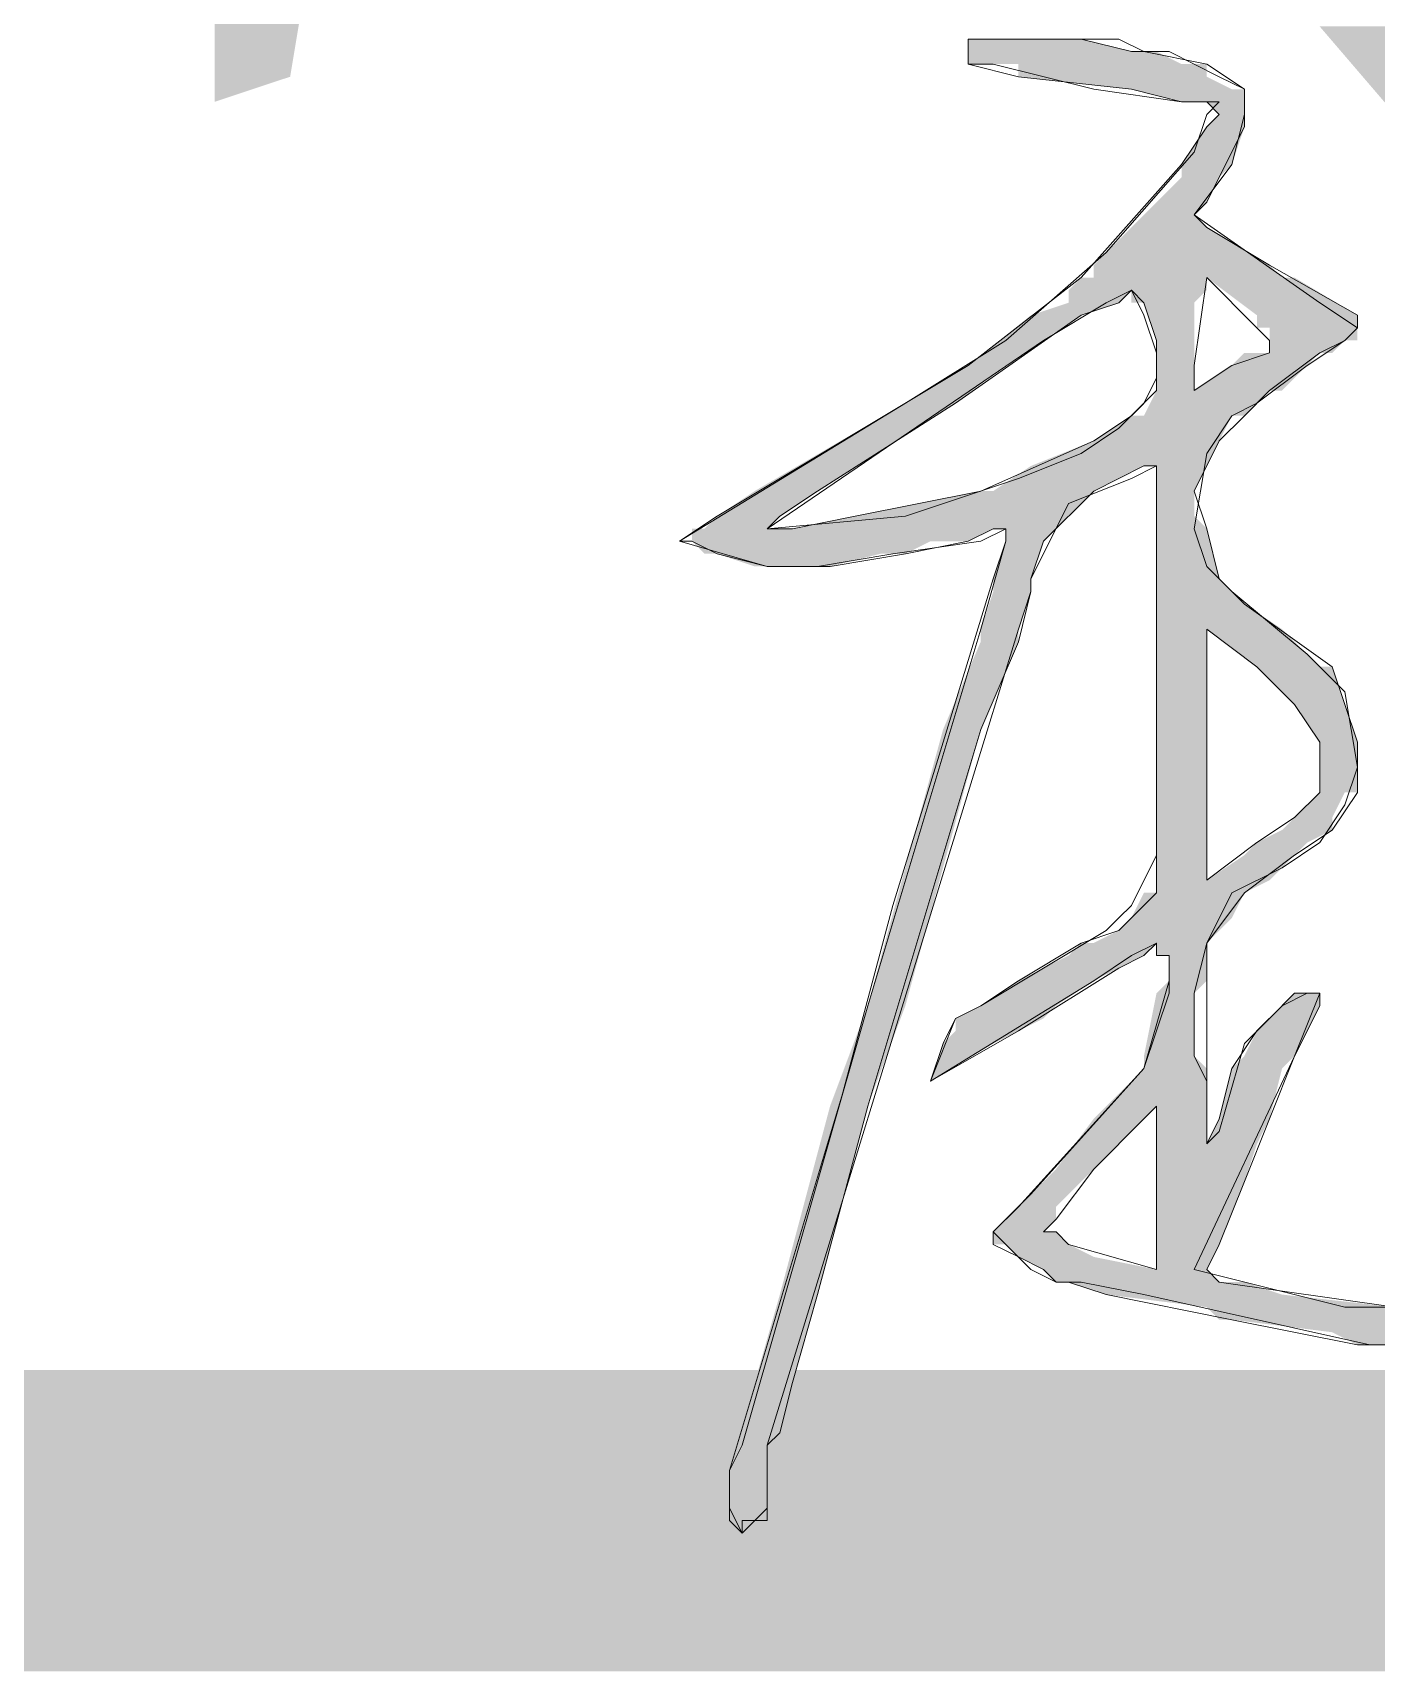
# Model space of a CAD drawing. Header units: inches. Extents: x 20 to 409, y 5 to 283.
# Drawn here: x 273.72 to 278.24, y 5.1 to 10.62 of the extents above; entities that cross this region are included whole.
import ezdxf

# ---------------------------------------------------------------- set-up
doc = ezdxf.new("R2010")
doc.units = ezdxf.units.IN
doc.header["$MEASUREMENT"] = 0
doc.layers.add('C00-00-00', color=7, linetype='Continuous')

msp = doc.modelspace()

# ---------------------------------------------------------------- hatches: boundary and pattern name
at = {"layer": 'C00-00-00'}
h = msp.add_hatch(color=0, dxfattribs=at)
h.dxf.hatch_style = 2
h.paths.add_polyline_path([(274.3291, 10.7279), (274.3291, 10.4739), (274.5831, 10.4739)])
h = msp.add_hatch(color=0, dxfattribs=at)
h.dxf.hatch_style = 2
h.paths.add_polyline_path([(274.3291, 10.7279), (274.6254, 10.7279), (274.5831, 10.4739)])
h = msp.add_hatch(color=0, dxfattribs=at)
h.dxf.hatch_style = 2
h.paths.add_polyline_path([(278.0544, 10.6433), (278.3084, 10.3469), (278.6471, 10.3469)])
h = msp.add_hatch(color=0, dxfattribs=at)
h.dxf.hatch_style = 2
h.paths.add_polyline_path([(278.0544, 10.6433), (278.6471, 10.6433), (278.6471, 10.3469)])
h = msp.add_hatch(color=0, dxfattribs=at)
h.dxf.hatch_style = 2
h.paths.add_polyline_path([(276.8691, 10.6009), (276.8691, 10.5586), (277.4194, 10.5586)])
h = msp.add_hatch(color=0, dxfattribs=at)
h.dxf.hatch_style = 2
h.paths.add_polyline_path([(276.8691, 10.6009), (277.2501, 10.6009), (277.4194, 10.5586)])
h = msp.add_hatch(color=0, dxfattribs=at)
h.dxf.hatch_style = 2
h.paths.add_polyline_path([(276.8691, 10.5586), (276.8691, 10.5163), (277.5888, 10.5163)])
h = msp.add_hatch(color=0, dxfattribs=at)
h.dxf.hatch_style = 2
h.paths.add_polyline_path([(276.8691, 10.5586), (277.5041, 10.5586), (277.5888, 10.5163)])
h = msp.add_hatch(color=0, dxfattribs=at)
h.dxf.hatch_style = 2
h.paths.add_polyline_path([(277.0384, 10.5163), (277.0384, 10.4739), (277.6734, 10.4739)])
h = msp.add_hatch(color=0, dxfattribs=at)
h.dxf.hatch_style = 2
h.paths.add_polyline_path([(277.0384, 10.5163), (277.6734, 10.5163), (277.6734, 10.4739)])
h = msp.add_hatch(color=0, dxfattribs=at)
h.dxf.hatch_style = 2
h.paths.add_polyline_path([(274.3291, 10.4739), (274.5831, 10.4739), (274.3291, 10.3893)])
h = msp.add_hatch(color=0, dxfattribs=at)
h.dxf.hatch_style = 2
h.paths.add_polyline_path([(277.0384, 10.4739), (277.4194, 10.4316), (277.7581, 10.4316)])
h = msp.add_hatch(color=0, dxfattribs=at)
h.dxf.hatch_style = 2
h.paths.add_polyline_path([(277.0384, 10.4739), (277.6734, 10.4739), (277.7581, 10.4316)])
h = msp.add_hatch(color=0, dxfattribs=at)
h.dxf.hatch_style = 2
h.paths.add_polyline_path([(277.4194, 10.4316), (277.5888, 10.3893), (277.8004, 10.3893)])
h = msp.add_hatch(color=0, dxfattribs=at)
h.dxf.hatch_style = 2
h.paths.add_polyline_path([(277.4194, 10.4316), (277.8004, 10.4316), (277.8004, 10.3893)])
h = msp.add_hatch(color=0, dxfattribs=at)
h.dxf.hatch_style = 2
h.paths.add_polyline_path([(277.6734, 10.3893), (277.7158, 10.3469), (277.8004, 10.3469)])
h = msp.add_hatch(color=0, dxfattribs=at)
h.dxf.hatch_style = 2
h.paths.add_polyline_path([(277.6734, 10.3893), (277.8004, 10.3893), (277.8004, 10.3469)])
h = msp.add_hatch(color=0, dxfattribs=at)
h.dxf.hatch_style = 2
h.paths.add_polyline_path([(277.7158, 10.3469), (277.6734, 10.3046), (277.8004, 10.3046)])
h = msp.add_hatch(color=0, dxfattribs=at)
h.dxf.hatch_style = 2
h.paths.add_polyline_path([(277.7158, 10.3469), (277.8004, 10.3469), (277.8004, 10.3046)])
h = msp.add_hatch(color=0, dxfattribs=at)
h.dxf.hatch_style = 2
h.paths.add_polyline_path([(277.6734, 10.3046), (277.5888, 10.1776), (277.7581, 10.1776)])
h = msp.add_hatch(color=0, dxfattribs=at)
h.dxf.hatch_style = 2
h.paths.add_polyline_path([(277.6734, 10.3046), (277.8004, 10.3046), (277.7581, 10.1776)])
h = msp.add_hatch(color=0, dxfattribs=at)
h.dxf.hatch_style = 2
h.paths.add_polyline_path([(277.5888, 10.1776), (277.5888, 10.1353), (277.7158, 10.1353)])
h = msp.add_hatch(color=0, dxfattribs=at)
h.dxf.hatch_style = 2
h.paths.add_polyline_path([(277.5888, 10.1776), (277.7581, 10.1776), (277.7158, 10.1353)])
h = msp.add_hatch(color=0, dxfattribs=at)
h.dxf.hatch_style = 2
h.paths.add_polyline_path([(277.5888, 10.1353), (277.5041, 10.0506), (277.6734, 10.0506)])
h = msp.add_hatch(color=0, dxfattribs=at)
h.dxf.hatch_style = 2
h.paths.add_polyline_path([(277.5888, 10.1353), (277.7158, 10.1353), (277.6734, 10.0506)])
h = msp.add_hatch(color=0, dxfattribs=at)
h.dxf.hatch_style = 2
h.paths.add_polyline_path([(277.4618, 10.0083), (277.4194, 9.9659), (277.6734, 9.9659)])
h = msp.add_hatch(color=0, dxfattribs=at)
h.dxf.hatch_style = 2
h.paths.add_polyline_path([(277.5041, 10.0506), (277.4618, 10.0083), (277.6311, 10.0083)])
h = msp.add_hatch(color=0, dxfattribs=at)
h.dxf.hatch_style = 2
h.paths.add_polyline_path([(277.4618, 10.0083), (277.6311, 10.0083), (277.6734, 9.9659)])
h = msp.add_hatch(color=0, dxfattribs=at)
h.dxf.hatch_style = 2
h.paths.add_polyline_path([(277.5041, 10.0506), (277.6734, 10.0506), (277.6311, 10.0083)])
h = msp.add_hatch(color=0, dxfattribs=at)
h.dxf.hatch_style = 2
h.paths.add_polyline_path([(277.4194, 9.9659), (277.2924, 9.8389), (277.8851, 9.8389)])
h = msp.add_hatch(color=0, dxfattribs=at)
h.dxf.hatch_style = 2
h.paths.add_polyline_path([(277.4194, 9.9659), (277.6734, 9.9659), (277.8851, 9.8389)])
h = msp.add_hatch(color=0, dxfattribs=at)
h.dxf.hatch_style = 2
h.paths.add_polyline_path([(277.2924, 9.8389), (277.2924, 9.7966), (277.9274, 9.7966)])
h = msp.add_hatch(color=0, dxfattribs=at)
h.dxf.hatch_style = 2
h.paths.add_polyline_path([(277.2924, 9.8389), (277.8851, 9.8389), (277.9274, 9.7966)])
h = msp.add_hatch(color=0, dxfattribs=at)
h.dxf.hatch_style = 2
h.paths.add_polyline_path([(277.2501, 9.7966), (277.2078, 9.7543), (277.6734, 9.7543)])
h = msp.add_hatch(color=0, dxfattribs=at)
h.dxf.hatch_style = 2
h.paths.add_polyline_path([(277.2501, 9.7966), (277.6734, 9.7966), (277.6734, 9.7543)])
h = msp.add_hatch(color=0, dxfattribs=at)
h.dxf.hatch_style = 2
h.paths.add_polyline_path([(277.6734, 9.7966), (277.8428, 9.6696), (278.1814, 9.6696)])
h = msp.add_hatch(color=0, dxfattribs=at)
h.dxf.hatch_style = 2
h.paths.add_polyline_path([(277.6734, 9.7966), (277.9698, 9.7966), (278.1814, 9.6696)])
h = msp.add_hatch(color=0, dxfattribs=at)
h.dxf.hatch_style = 2
h.paths.add_polyline_path([(277.2078, 9.7543), (277.2078, 9.7119), (277.3771, 9.7119)])
h = msp.add_hatch(color=0, dxfattribs=at)
h.dxf.hatch_style = 2
h.paths.add_polyline_path([(277.2078, 9.7543), (277.4194, 9.7543), (277.3771, 9.7119)])
h = msp.add_hatch(color=0, dxfattribs=at)
h.dxf.hatch_style = 2
h.paths.add_polyline_path([(277.4194, 9.7543), (277.4194, 9.7119), (277.6311, 9.7119)])
h = msp.add_hatch(color=0, dxfattribs=at)
h.dxf.hatch_style = 2
h.paths.add_polyline_path([(277.4194, 9.7543), (277.6734, 9.7543), (277.6311, 9.7119)])
h = msp.add_hatch(color=0, dxfattribs=at)
h.dxf.hatch_style = 2
h.paths.add_polyline_path([(277.0808, 9.6696), (276.8691, 9.5003), (276.9961, 9.5003)])
h = msp.add_hatch(color=0, dxfattribs=at)
h.dxf.hatch_style = 2
h.paths.add_polyline_path([(277.0808, 9.6696), (277.2501, 9.6696), (276.9961, 9.5003)])
h = msp.add_hatch(color=0, dxfattribs=at)
h.dxf.hatch_style = 2
h.paths.add_polyline_path([(277.2078, 9.7119), (277.0808, 9.6696), (277.2501, 9.6696)])
h = msp.add_hatch(color=0, dxfattribs=at)
h.dxf.hatch_style = 2
h.paths.add_polyline_path([(277.2078, 9.7119), (277.3771, 9.7119), (277.2501, 9.6696)])
h = msp.add_hatch(color=0, dxfattribs=at)
h.dxf.hatch_style = 2
h.paths.add_polyline_path([(277.4618, 9.7119), (277.5041, 9.5849), (277.6311, 9.5849)])
h = msp.add_hatch(color=0, dxfattribs=at)
h.dxf.hatch_style = 2
h.paths.add_polyline_path([(277.4618, 9.7119), (277.6311, 9.7119), (277.6311, 9.5849)])
h = msp.add_hatch(color=0, dxfattribs=at)
h.dxf.hatch_style = 2
h.paths.add_polyline_path([(277.8428, 9.6696), (277.8428, 9.6273), (278.1814, 9.6273)])
h = msp.add_hatch(color=0, dxfattribs=at)
h.dxf.hatch_style = 2
h.paths.add_polyline_path([(277.8428, 9.6696), (278.1814, 9.6696), (278.1814, 9.6273)])
h = msp.add_hatch(color=0, dxfattribs=at)
h.dxf.hatch_style = 2
h.paths.add_polyline_path([(277.8851, 9.6273), (277.8851, 9.5849), (278.1814, 9.5849)])
h = msp.add_hatch(color=0, dxfattribs=at)
h.dxf.hatch_style = 2
h.paths.add_polyline_path([(277.8851, 9.6273), (278.1814, 9.6273), (278.1814, 9.5849)])
h = msp.add_hatch(color=0, dxfattribs=at)
h.dxf.hatch_style = 2
h.paths.add_polyline_path([(277.5041, 9.5849), (277.5041, 9.5003), (277.6311, 9.5003)])
h = msp.add_hatch(color=0, dxfattribs=at)
h.dxf.hatch_style = 2
h.paths.add_polyline_path([(277.5041, 9.5849), (277.6311, 9.5849), (277.6311, 9.5003)])
h = msp.add_hatch(color=0, dxfattribs=at)
h.dxf.hatch_style = 2
h.paths.add_polyline_path([(277.8851, 9.5849), (277.8851, 9.5426), (278.0968, 9.5426)])
h = msp.add_hatch(color=0, dxfattribs=at)
h.dxf.hatch_style = 2
h.paths.add_polyline_path([(277.8851, 9.5849), (278.1391, 9.5849), (278.0968, 9.5426)])
h = msp.add_hatch(color=0, dxfattribs=at)
h.dxf.hatch_style = 2
h.paths.add_polyline_path([(277.8004, 9.5426), (277.7581, 9.5003), (278.0121, 9.5003)])
h = msp.add_hatch(color=0, dxfattribs=at)
h.dxf.hatch_style = 2
h.paths.add_polyline_path([(277.8004, 9.5426), (278.0544, 9.5426), (278.0121, 9.5003)])
h = msp.add_hatch(color=0, dxfattribs=at)
h.dxf.hatch_style = 2
h.paths.add_polyline_path([(276.8691, 9.5003), (276.6574, 9.3733), (276.8268, 9.3733)])
h = msp.add_hatch(color=0, dxfattribs=at)
h.dxf.hatch_style = 2
h.paths.add_polyline_path([(276.8691, 9.5003), (276.9961, 9.5003), (276.8268, 9.3733)])
h = msp.add_hatch(color=0, dxfattribs=at)
h.dxf.hatch_style = 2
h.paths.add_polyline_path([(277.5041, 9.5003), (277.5041, 9.4156), (277.6311, 9.4156)])
h = msp.add_hatch(color=0, dxfattribs=at)
h.dxf.hatch_style = 2
h.paths.add_polyline_path([(277.5041, 9.5003), (277.6311, 9.5003), (277.6311, 9.4156)])
h = msp.add_hatch(color=0, dxfattribs=at)
h.dxf.hatch_style = 2
h.paths.add_polyline_path([(277.7581, 9.5003), (277.6311, 9.4156), (277.9274, 9.4156)])
h = msp.add_hatch(color=0, dxfattribs=at)
h.dxf.hatch_style = 2
h.paths.add_polyline_path([(277.7581, 9.5003), (278.0121, 9.5003), (277.9274, 9.4156)])
h = msp.add_hatch(color=0, dxfattribs=at)
h.dxf.hatch_style = 2
h.paths.add_polyline_path([(277.5041, 9.4156), (277.4618, 9.3309), (277.8004, 9.3309)])
h = msp.add_hatch(color=0, dxfattribs=at)
h.dxf.hatch_style = 2
h.paths.add_polyline_path([(277.5041, 9.4156), (277.8851, 9.4156), (277.8004, 9.3309)])
h = msp.add_hatch(color=0, dxfattribs=at)
h.dxf.hatch_style = 2
h.paths.add_polyline_path([(276.6574, 9.3733), (276.1494, 9.0769), (276.3611, 9.0769)])
h = msp.add_hatch(color=0, dxfattribs=at)
h.dxf.hatch_style = 2
h.paths.add_polyline_path([(276.6574, 9.3733), (276.8268, 9.3733), (276.3611, 9.0769)])
h = msp.add_hatch(color=0, dxfattribs=at)
h.dxf.hatch_style = 2
h.paths.add_polyline_path([(277.4194, 9.3309), (277.2924, 9.2463), (277.7158, 9.2463)])
h = msp.add_hatch(color=0, dxfattribs=at)
h.dxf.hatch_style = 2
h.paths.add_polyline_path([(277.4194, 9.3309), (277.7581, 9.3309), (277.7158, 9.2463)])
h = msp.add_hatch(color=0, dxfattribs=at)
h.dxf.hatch_style = 2
h.paths.add_polyline_path([(277.2924, 9.2463), (277.0808, 9.1616), (277.6734, 9.1616)])
h = msp.add_hatch(color=0, dxfattribs=at)
h.dxf.hatch_style = 2
h.paths.add_polyline_path([(277.2924, 9.2463), (277.7158, 9.2463), (277.6734, 9.1616)])
h = msp.add_hatch(color=0, dxfattribs=at)
h.dxf.hatch_style = 2
h.paths.add_polyline_path([(277.0808, 9.1616), (276.9538, 9.0769), (277.2924, 9.0769)])
h = msp.add_hatch(color=0, dxfattribs=at)
h.dxf.hatch_style = 2
h.paths.add_polyline_path([(277.0808, 9.1616), (277.4618, 9.1616), (277.2924, 9.0769)])
h = msp.add_hatch(color=0, dxfattribs=at)
h.dxf.hatch_style = 2
h.paths.add_polyline_path([(277.5041, 9.1616), (277.5041, 9.0769), (277.6311, 9.0769)])
h = msp.add_hatch(color=0, dxfattribs=at)
h.dxf.hatch_style = 2
h.paths.add_polyline_path([(277.5041, 9.1616), (277.6734, 9.1616), (277.6311, 9.0769)])
h = msp.add_hatch(color=0, dxfattribs=at)
h.dxf.hatch_style = 2
h.paths.add_polyline_path([(276.1494, 9.0769), (276.0224, 8.9923), (276.2341, 8.9923)])
h = msp.add_hatch(color=0, dxfattribs=at)
h.dxf.hatch_style = 2
h.paths.add_polyline_path([(276.1494, 9.0769), (276.3611, 9.0769), (276.2341, 8.9923)])
h = msp.add_hatch(color=0, dxfattribs=at)
h.dxf.hatch_style = 2
h.paths.add_polyline_path([(276.9114, 9.0769), (276.4881, 8.9923), (277.2078, 8.9923)])
h = msp.add_hatch(color=0, dxfattribs=at)
h.dxf.hatch_style = 2
h.paths.add_polyline_path([(276.9114, 9.0769), (277.2924, 9.0769), (277.2078, 8.9923)])
h = msp.add_hatch(color=0, dxfattribs=at)
h.dxf.hatch_style = 2
h.paths.add_polyline_path([(277.5041, 9.0769), (277.5041, 8.9923), (277.6311, 8.9923)])
h = msp.add_hatch(color=0, dxfattribs=at)
h.dxf.hatch_style = 2
h.paths.add_polyline_path([(277.5041, 9.0769), (277.6311, 9.0769), (277.6311, 8.9923)])
h = msp.add_hatch(color=0, dxfattribs=at)
h.dxf.hatch_style = 2
h.paths.add_polyline_path([(275.9378, 8.9499), (275.9378, 8.9076), (276.8691, 8.9076)])
h = msp.add_hatch(color=0, dxfattribs=at)
h.dxf.hatch_style = 2
h.paths.add_polyline_path([(275.9378, 8.9499), (276.9538, 8.9499), (276.8691, 8.9076)])
h = msp.add_hatch(color=0, dxfattribs=at)
h.dxf.hatch_style = 2
h.paths.add_polyline_path([(276.0224, 8.9923), (275.9801, 8.9499), (276.1918, 8.9499)])
h = msp.add_hatch(color=0, dxfattribs=at)
h.dxf.hatch_style = 2
h.paths.add_polyline_path([(276.0224, 8.9923), (276.2341, 8.9923), (276.1918, 8.9499)])
h = msp.add_hatch(color=0, dxfattribs=at)
h.dxf.hatch_style = 2
h.paths.add_polyline_path([(276.4881, 8.9923), (276.2764, 8.9499), (277.1654, 8.9499)])
h = msp.add_hatch(color=0, dxfattribs=at)
h.dxf.hatch_style = 2
h.paths.add_polyline_path([(276.4881, 8.9923), (277.2078, 8.9923), (277.1654, 8.9499)])
h = msp.add_hatch(color=0, dxfattribs=at)
h.dxf.hatch_style = 2
h.paths.add_polyline_path([(276.9961, 8.9499), (276.9961, 8.9076), (277.1231, 8.9076)])
h = msp.add_hatch(color=0, dxfattribs=at)
h.dxf.hatch_style = 2
h.paths.add_polyline_path([(276.9961, 8.9499), (277.1654, 8.9499), (277.1231, 8.9076)])
h = msp.add_hatch(color=0, dxfattribs=at)
h.dxf.hatch_style = 2
h.paths.add_polyline_path([(277.5041, 8.9923), (277.5041, 8.9499), (277.6734, 8.9499)])
h = msp.add_hatch(color=0, dxfattribs=at)
h.dxf.hatch_style = 2
h.paths.add_polyline_path([(277.5041, 8.9923), (277.6311, 8.9923), (277.6734, 8.9499)])
h = msp.add_hatch(color=0, dxfattribs=at)
h.dxf.hatch_style = 2
h.paths.add_polyline_path([(277.5041, 8.9499), (277.5041, 8.7806), (277.7158, 8.7806)])
h = msp.add_hatch(color=0, dxfattribs=at)
h.dxf.hatch_style = 2
h.paths.add_polyline_path([(277.5041, 8.9499), (277.6734, 8.9499), (277.7158, 8.7806)])
h = msp.add_hatch(color=0, dxfattribs=at)
h.dxf.hatch_style = 2
h.paths.add_polyline_path([(275.9378, 8.9076), (275.9801, 8.8653), (276.6574, 8.8653)])
h = msp.add_hatch(color=0, dxfattribs=at)
h.dxf.hatch_style = 2
h.paths.add_polyline_path([(275.9378, 8.9076), (276.7421, 8.9076), (276.6574, 8.8653)])
h = msp.add_hatch(color=0, dxfattribs=at)
h.dxf.hatch_style = 2
h.paths.add_polyline_path([(276.9961, 8.9076), (276.9538, 8.7806), (277.0808, 8.7806)])
h = msp.add_hatch(color=0, dxfattribs=at)
h.dxf.hatch_style = 2
h.paths.add_polyline_path([(276.9961, 8.9076), (277.1231, 8.9076), (277.0808, 8.7806)])
h = msp.add_hatch(color=0, dxfattribs=at)
h.dxf.hatch_style = 2
h.paths.add_polyline_path([(276.0224, 8.8653), (276.1494, 8.8229), (276.4034, 8.8229)])
h = msp.add_hatch(color=0, dxfattribs=at)
h.dxf.hatch_style = 2
h.paths.add_polyline_path([(276.0224, 8.8653), (276.5728, 8.8653), (276.4034, 8.8229)])
h = msp.add_hatch(color=0, dxfattribs=at)
h.dxf.hatch_style = 2
h.paths.add_polyline_path([(276.9538, 8.7383), (276.9114, 8.6113), (277.0384, 8.6113)])
h = msp.add_hatch(color=0, dxfattribs=at)
h.dxf.hatch_style = 2
h.paths.add_polyline_path([(276.9538, 8.7806), (276.9538, 8.7383), (277.0808, 8.7383)])
h = msp.add_hatch(color=0, dxfattribs=at)
h.dxf.hatch_style = 2
h.paths.add_polyline_path([(276.9538, 8.7806), (277.0808, 8.7806), (277.0808, 8.7383)])
h = msp.add_hatch(color=0, dxfattribs=at)
h.dxf.hatch_style = 2
h.paths.add_polyline_path([(276.9538, 8.7383), (277.0808, 8.7383), (277.0384, 8.6113)])
h = msp.add_hatch(color=0, dxfattribs=at)
h.dxf.hatch_style = 2
h.paths.add_polyline_path([(277.5041, 8.7806), (277.5041, 8.6959), (277.8004, 8.6959)])
h = msp.add_hatch(color=0, dxfattribs=at)
h.dxf.hatch_style = 2
h.paths.add_polyline_path([(277.5041, 8.7806), (277.7158, 8.7806), (277.8004, 8.6959)])
h = msp.add_hatch(color=0, dxfattribs=at)
h.dxf.hatch_style = 2
h.paths.add_polyline_path([(277.5041, 8.6959), (277.5041, 8.6113), (277.9274, 8.6113)])
h = msp.add_hatch(color=0, dxfattribs=at)
h.dxf.hatch_style = 2
h.paths.add_polyline_path([(277.5041, 8.6959), (277.8004, 8.6959), (277.9274, 8.6113)])
h = msp.add_hatch(color=0, dxfattribs=at)
h.dxf.hatch_style = 2
h.paths.add_polyline_path([(276.9114, 8.5689), (276.7844, 8.2726), (276.9114, 8.2726)])
h = msp.add_hatch(color=0, dxfattribs=at)
h.dxf.hatch_style = 2
h.paths.add_polyline_path([(276.9114, 8.6113), (276.9114, 8.5689), (277.0384, 8.5689)])
h = msp.add_hatch(color=0, dxfattribs=at)
h.dxf.hatch_style = 2
h.paths.add_polyline_path([(276.9114, 8.6113), (277.0384, 8.6113), (277.0384, 8.5689)])
h = msp.add_hatch(color=0, dxfattribs=at)
h.dxf.hatch_style = 2
h.paths.add_polyline_path([(276.9114, 8.5689), (277.0384, 8.5689), (276.9114, 8.2726)])
h = msp.add_hatch(color=0, dxfattribs=at)
h.dxf.hatch_style = 2
h.paths.add_polyline_path([(277.5041, 8.6113), (277.5041, 7.8916), (277.6734, 7.8916)])
h = msp.add_hatch(color=0, dxfattribs=at)
h.dxf.hatch_style = 2
h.paths.add_polyline_path([(277.5041, 8.6113), (277.6734, 8.6113), (277.6734, 7.8916)])
h = msp.add_hatch(color=0, dxfattribs=at)
h.dxf.hatch_style = 2
h.paths.add_polyline_path([(277.6734, 8.6113), (277.8428, 8.4843), (278.0544, 8.4843)])
h = msp.add_hatch(color=0, dxfattribs=at)
h.dxf.hatch_style = 2
h.paths.add_polyline_path([(277.6734, 8.6113), (277.9274, 8.6113), (278.0544, 8.4843)])
h = msp.add_hatch(color=0, dxfattribs=at)
h.dxf.hatch_style = 2
h.paths.add_polyline_path([(277.8428, 8.4843), (277.9698, 8.3573), (278.1391, 8.3573)])
h = msp.add_hatch(color=0, dxfattribs=at)
h.dxf.hatch_style = 2
h.paths.add_polyline_path([(277.8428, 8.4843), (278.0968, 8.4843), (278.1391, 8.3573)])
h = msp.add_hatch(color=0, dxfattribs=at)
h.dxf.hatch_style = 2
h.paths.add_polyline_path([(277.9698, 8.3573), (278.0544, 8.2303), (278.1814, 8.2303)])
h = msp.add_hatch(color=0, dxfattribs=at)
h.dxf.hatch_style = 2
h.paths.add_polyline_path([(277.9698, 8.3573), (278.1391, 8.3573), (278.1814, 8.2303)])
h = msp.add_hatch(color=0, dxfattribs=at)
h.dxf.hatch_style = 2
h.paths.add_polyline_path([(276.7844, 8.2726), (276.5304, 7.3413), (276.6574, 7.3413)])
h = msp.add_hatch(color=0, dxfattribs=at)
h.dxf.hatch_style = 2
h.paths.add_polyline_path([(276.7844, 8.2726), (276.9114, 8.2726), (276.6574, 7.3413)])
h = msp.add_hatch(color=0, dxfattribs=at)
h.dxf.hatch_style = 2
h.paths.add_polyline_path([(278.0544, 8.2303), (278.0544, 8.1456), (278.1814, 8.1456)])
h = msp.add_hatch(color=0, dxfattribs=at)
h.dxf.hatch_style = 2
h.paths.add_polyline_path([(278.0544, 8.2303), (278.1814, 8.2303), (278.1814, 8.1456)])
h = msp.add_hatch(color=0, dxfattribs=at)
h.dxf.hatch_style = 2
h.paths.add_polyline_path([(278.0544, 8.1456), (278.0544, 8.0609), (278.1814, 8.0609)])
h = msp.add_hatch(color=0, dxfattribs=at)
h.dxf.hatch_style = 2
h.paths.add_polyline_path([(278.0544, 8.1456), (278.1814, 8.1456), (278.1814, 8.0609)])
h = msp.add_hatch(color=0, dxfattribs=at)
h.dxf.hatch_style = 2
h.paths.add_polyline_path([(278.0544, 8.0609), (277.9698, 7.9763), (278.0968, 7.9763)])
h = msp.add_hatch(color=0, dxfattribs=at)
h.dxf.hatch_style = 2
h.paths.add_polyline_path([(278.0544, 8.0609), (278.1391, 8.0609), (278.0968, 7.9763)])
h = msp.add_hatch(color=0, dxfattribs=at)
h.dxf.hatch_style = 2
h.paths.add_polyline_path([(277.9698, 7.9763), (277.9274, 7.9339), (278.0968, 7.9339)])
h = msp.add_hatch(color=0, dxfattribs=at)
h.dxf.hatch_style = 2
h.paths.add_polyline_path([(277.9698, 7.9763), (278.0968, 7.9763), (278.0968, 7.9339)])
h = msp.add_hatch(color=0, dxfattribs=at)
h.dxf.hatch_style = 2
h.paths.add_polyline_path([(277.9274, 7.9339), (277.8428, 7.8916), (278.0121, 7.8916)])
h = msp.add_hatch(color=0, dxfattribs=at)
h.dxf.hatch_style = 2
h.paths.add_polyline_path([(277.9274, 7.9339), (278.0968, 7.9339), (278.0121, 7.8916)])
h = msp.add_hatch(color=0, dxfattribs=at)
h.dxf.hatch_style = 2
h.paths.add_polyline_path([(277.5041, 7.8916), (277.5041, 7.8493), (277.6734, 7.8493)])
h = msp.add_hatch(color=0, dxfattribs=at)
h.dxf.hatch_style = 2
h.paths.add_polyline_path([(277.5041, 7.8916), (277.6734, 7.8916), (277.6734, 7.8493)])
h = msp.add_hatch(color=0, dxfattribs=at)
h.dxf.hatch_style = 2
h.paths.add_polyline_path([(277.5041, 7.8493), (277.5041, 7.8069), (277.6734, 7.8069)])
h = msp.add_hatch(color=0, dxfattribs=at)
h.dxf.hatch_style = 2
h.paths.add_polyline_path([(277.5041, 7.8493), (277.6734, 7.8493), (277.6734, 7.8069)])
h = msp.add_hatch(color=0, dxfattribs=at)
h.dxf.hatch_style = 2
h.paths.add_polyline_path([(277.8004, 7.8493), (277.6734, 7.7646), (277.8851, 7.7646)])
h = msp.add_hatch(color=0, dxfattribs=at)
h.dxf.hatch_style = 2
h.paths.add_polyline_path([(277.8428, 7.8916), (277.8004, 7.8493), (277.9698, 7.8493)])
h = msp.add_hatch(color=0, dxfattribs=at)
h.dxf.hatch_style = 2
h.paths.add_polyline_path([(277.8004, 7.8493), (277.9698, 7.8493), (277.8851, 7.7646)])
h = msp.add_hatch(color=0, dxfattribs=at)
h.dxf.hatch_style = 2
h.paths.add_polyline_path([(277.8428, 7.8916), (278.0121, 7.8916), (277.9698, 7.8493)])
h = msp.add_hatch(color=0, dxfattribs=at)
h.dxf.hatch_style = 2
h.paths.add_polyline_path([(277.5041, 7.8069), (277.5041, 7.7646), (277.6734, 7.7646)])
h = msp.add_hatch(color=0, dxfattribs=at)
h.dxf.hatch_style = 2
h.paths.add_polyline_path([(277.5041, 7.8069), (277.6734, 7.8069), (277.6734, 7.7646)])
h = msp.add_hatch(color=0, dxfattribs=at)
h.dxf.hatch_style = 2
h.paths.add_polyline_path([(277.5041, 7.7646), (277.5041, 7.7223), (277.8004, 7.7223)])
h = msp.add_hatch(color=0, dxfattribs=at)
h.dxf.hatch_style = 2
h.paths.add_polyline_path([(277.5041, 7.7646), (277.8851, 7.7646), (277.8004, 7.7223)])
h = msp.add_hatch(color=0, dxfattribs=at)
h.dxf.hatch_style = 2
h.paths.add_polyline_path([(277.4618, 7.7223), (277.4194, 7.6376), (277.7581, 7.6376)])
h = msp.add_hatch(color=0, dxfattribs=at)
h.dxf.hatch_style = 2
h.paths.add_polyline_path([(277.4618, 7.7223), (277.8004, 7.7223), (277.7581, 7.6376)])
h = msp.add_hatch(color=0, dxfattribs=at)
h.dxf.hatch_style = 2
h.paths.add_polyline_path([(277.4194, 7.6376), (277.3771, 7.5953), (277.7158, 7.5953)])
h = msp.add_hatch(color=0, dxfattribs=at)
h.dxf.hatch_style = 2
h.paths.add_polyline_path([(277.4194, 7.6376), (277.7581, 7.6376), (277.7158, 7.5953)])
h = msp.add_hatch(color=0, dxfattribs=at)
h.dxf.hatch_style = 2
h.paths.add_polyline_path([(277.3771, 7.5953), (277.2924, 7.5529), (277.6734, 7.5529)])
h = msp.add_hatch(color=0, dxfattribs=at)
h.dxf.hatch_style = 2
h.paths.add_polyline_path([(277.3771, 7.5953), (277.7158, 7.5953), (277.6734, 7.5529)])
h = msp.add_hatch(color=0, dxfattribs=at)
h.dxf.hatch_style = 2
h.paths.add_polyline_path([(277.2501, 7.5529), (277.2078, 7.5106), (277.4618, 7.5106)])
h = msp.add_hatch(color=0, dxfattribs=at)
h.dxf.hatch_style = 2
h.paths.add_polyline_path([(277.2501, 7.5529), (277.5041, 7.5529), (277.4618, 7.5106)])
h = msp.add_hatch(color=0, dxfattribs=at)
h.dxf.hatch_style = 2
h.paths.add_polyline_path([(277.5041, 7.5529), (277.5041, 7.5106), (277.6734, 7.5106)])
h = msp.add_hatch(color=0, dxfattribs=at)
h.dxf.hatch_style = 2
h.paths.add_polyline_path([(277.5041, 7.5529), (277.6734, 7.5529), (277.6734, 7.5106)])
h = msp.add_hatch(color=0, dxfattribs=at)
h.dxf.hatch_style = 2
h.paths.add_polyline_path([(277.1231, 7.4683), (277.0384, 7.4259), (277.2924, 7.4259)])
h = msp.add_hatch(color=0, dxfattribs=at)
h.dxf.hatch_style = 2
h.paths.add_polyline_path([(277.2078, 7.5106), (277.1231, 7.4683), (277.3771, 7.4683)])
h = msp.add_hatch(color=0, dxfattribs=at)
h.dxf.hatch_style = 2
h.paths.add_polyline_path([(277.1231, 7.4683), (277.3771, 7.4683), (277.2924, 7.4259)])
h = msp.add_hatch(color=0, dxfattribs=at)
h.dxf.hatch_style = 2
h.paths.add_polyline_path([(277.2078, 7.5106), (277.4618, 7.5106), (277.3771, 7.4683)])
h = msp.add_hatch(color=0, dxfattribs=at)
h.dxf.hatch_style = 2
h.paths.add_polyline_path([(277.5464, 7.5106), (277.5464, 7.4259), (277.6734, 7.4259)])
h = msp.add_hatch(color=0, dxfattribs=at)
h.dxf.hatch_style = 2
h.paths.add_polyline_path([(277.5464, 7.5106), (277.6734, 7.5106), (277.6734, 7.4259)])
h = msp.add_hatch(color=0, dxfattribs=at)
h.dxf.hatch_style = 2
h.paths.add_polyline_path([(277.0384, 7.4259), (276.9114, 7.3413), (277.1654, 7.3413)])
h = msp.add_hatch(color=0, dxfattribs=at)
h.dxf.hatch_style = 2
h.paths.add_polyline_path([(277.0384, 7.4259), (277.2924, 7.4259), (277.1654, 7.3413)])
h = msp.add_hatch(color=0, dxfattribs=at)
h.dxf.hatch_style = 2
h.paths.add_polyline_path([(277.5464, 7.4259), (277.5041, 7.3836), (277.6311, 7.3836)])
h = msp.add_hatch(color=0, dxfattribs=at)
h.dxf.hatch_style = 2
h.paths.add_polyline_path([(277.5464, 7.4259), (277.6734, 7.4259), (277.6311, 7.3836)])
h = msp.add_hatch(color=0, dxfattribs=at)
h.dxf.hatch_style = 2
h.paths.add_polyline_path([(277.5041, 7.3836), (277.4618, 7.1719), (277.6311, 7.1719)])
h = msp.add_hatch(color=0, dxfattribs=at)
h.dxf.hatch_style = 2
h.paths.add_polyline_path([(277.5041, 7.3836), (277.6311, 7.3836), (277.6311, 7.1719)])
h = msp.add_hatch(color=0, dxfattribs=at)
h.dxf.hatch_style = 2
h.paths.add_polyline_path([(277.9698, 7.3836), (277.9274, 7.3413), (278.0544, 7.3413)])
h = msp.add_hatch(color=0, dxfattribs=at)
h.dxf.hatch_style = 2
h.paths.add_polyline_path([(277.9698, 7.3836), (278.0544, 7.3836), (278.0544, 7.3413)])
h = msp.add_hatch(color=0, dxfattribs=at)
h.dxf.hatch_style = 2
h.paths.add_polyline_path([(276.5304, 7.3413), (276.4034, 7.0026), (276.5304, 7.0026)])
h = msp.add_hatch(color=0, dxfattribs=at)
h.dxf.hatch_style = 2
h.paths.add_polyline_path([(276.5304, 7.3413), (276.6574, 7.3413), (276.5304, 7.0026)])
h = msp.add_hatch(color=0, dxfattribs=at)
h.dxf.hatch_style = 2
h.paths.add_polyline_path([(276.9114, 7.3413), (276.8268, 7.2989), (277.1231, 7.2989)])
h = msp.add_hatch(color=0, dxfattribs=at)
h.dxf.hatch_style = 2
h.paths.add_polyline_path([(276.8268, 7.2989), (276.8268, 7.2566), (277.0384, 7.2566)])
h = msp.add_hatch(color=0, dxfattribs=at)
h.dxf.hatch_style = 2
h.paths.add_polyline_path([(276.8268, 7.2989), (277.1231, 7.2989), (277.0384, 7.2566)])
h = msp.add_hatch(color=0, dxfattribs=at)
h.dxf.hatch_style = 2
h.paths.add_polyline_path([(276.9114, 7.3413), (277.1654, 7.3413), (277.1231, 7.2989)])
h = msp.add_hatch(color=0, dxfattribs=at)
h.dxf.hatch_style = 2
h.paths.add_polyline_path([(277.9274, 7.3413), (277.8428, 7.2566), (278.0121, 7.2566)])
h = msp.add_hatch(color=0, dxfattribs=at)
h.dxf.hatch_style = 2
h.paths.add_polyline_path([(277.9274, 7.3413), (278.0544, 7.3413), (278.0121, 7.2566)])
h = msp.add_hatch(color=0, dxfattribs=at)
h.dxf.hatch_style = 2
h.paths.add_polyline_path([(276.8268, 7.2566), (276.7844, 7.2143), (276.9538, 7.2143)])
h = msp.add_hatch(color=0, dxfattribs=at)
h.dxf.hatch_style = 2
h.paths.add_polyline_path([(276.8268, 7.2566), (277.0384, 7.2566), (276.9538, 7.2143)])
h = msp.add_hatch(color=0, dxfattribs=at)
h.dxf.hatch_style = 2
h.paths.add_polyline_path([(277.8428, 7.2566), (277.8004, 7.1719), (277.9698, 7.1719)])
h = msp.add_hatch(color=0, dxfattribs=at)
h.dxf.hatch_style = 2
h.paths.add_polyline_path([(277.8428, 7.2566), (278.0121, 7.2566), (277.9698, 7.1719)])
h = msp.add_hatch(color=0, dxfattribs=at)
h.dxf.hatch_style = 2
h.paths.add_polyline_path([(276.7844, 7.2143), (276.9538, 7.2143), (276.7421, 7.0873)])
h = msp.add_hatch(color=0, dxfattribs=at)
h.dxf.hatch_style = 2
h.paths.add_polyline_path([(277.4618, 7.1296), (277.4194, 7.0873), (277.6734, 7.0873)])
h = msp.add_hatch(color=0, dxfattribs=at)
h.dxf.hatch_style = 2
h.paths.add_polyline_path([(277.4618, 7.1719), (277.4618, 7.1296), (277.6734, 7.1296)])
h = msp.add_hatch(color=0, dxfattribs=at)
h.dxf.hatch_style = 2
h.paths.add_polyline_path([(277.4618, 7.1719), (277.6311, 7.1719), (277.6734, 7.1296)])
h = msp.add_hatch(color=0, dxfattribs=at)
h.dxf.hatch_style = 2
h.paths.add_polyline_path([(277.4618, 7.1296), (277.6734, 7.1296), (277.6734, 7.0873)])
h = msp.add_hatch(color=0, dxfattribs=at)
h.dxf.hatch_style = 2
h.paths.add_polyline_path([(277.7581, 7.1296), (277.7158, 6.9603), (277.8851, 6.9603)])
h = msp.add_hatch(color=0, dxfattribs=at)
h.dxf.hatch_style = 2
h.paths.add_polyline_path([(277.8004, 7.1719), (277.7581, 7.1296), (277.9274, 7.1296)])
h = msp.add_hatch(color=0, dxfattribs=at)
h.dxf.hatch_style = 2
h.paths.add_polyline_path([(277.7581, 7.1296), (277.9274, 7.1296), (277.8851, 6.9603)])
h = msp.add_hatch(color=0, dxfattribs=at)
h.dxf.hatch_style = 2
h.paths.add_polyline_path([(277.8004, 7.1719), (277.9698, 7.1719), (277.9274, 7.1296)])
h = msp.add_hatch(color=0, dxfattribs=at)
h.dxf.hatch_style = 2
h.paths.add_polyline_path([(277.4194, 7.0873), (277.3771, 7.0449), (277.6734, 7.0449)])
h = msp.add_hatch(color=0, dxfattribs=at)
h.dxf.hatch_style = 2
h.paths.add_polyline_path([(277.4194, 7.0873), (277.6734, 7.0873), (277.6734, 7.0449)])
h = msp.add_hatch(color=0, dxfattribs=at)
h.dxf.hatch_style = 2
h.paths.add_polyline_path([(277.3771, 7.0449), (277.3348, 7.0026), (277.6734, 7.0026)])
h = msp.add_hatch(color=0, dxfattribs=at)
h.dxf.hatch_style = 2
h.paths.add_polyline_path([(277.3771, 7.0449), (277.6734, 7.0449), (277.6734, 7.0026)])
h = msp.add_hatch(color=0, dxfattribs=at)
h.dxf.hatch_style = 2
h.paths.add_polyline_path([(276.4034, 7.0026), (276.2341, 6.3676), (276.3611, 6.3676)])
h = msp.add_hatch(color=0, dxfattribs=at)
h.dxf.hatch_style = 2
h.paths.add_polyline_path([(276.4034, 7.0026), (276.5304, 7.0026), (276.3611, 6.3676)])
h = msp.add_hatch(color=0, dxfattribs=at)
h.dxf.hatch_style = 2
h.paths.add_polyline_path([(277.3348, 7.0026), (277.2924, 6.9603), (277.4618, 6.9603)])
h = msp.add_hatch(color=0, dxfattribs=at)
h.dxf.hatch_style = 2
h.paths.add_polyline_path([(277.3348, 7.0026), (277.5041, 7.0026), (277.4618, 6.9603)])
h = msp.add_hatch(color=0, dxfattribs=at)
h.dxf.hatch_style = 2
h.paths.add_polyline_path([(277.5041, 7.0026), (277.5041, 6.9603), (277.6734, 6.9603)])
h = msp.add_hatch(color=0, dxfattribs=at)
h.dxf.hatch_style = 2
h.paths.add_polyline_path([(277.5041, 7.0026), (277.6734, 7.0026), (277.6734, 6.9603)])
h = msp.add_hatch(color=0, dxfattribs=at)
h.dxf.hatch_style = 2
h.paths.add_polyline_path([(277.2924, 6.9603), (277.1654, 6.7909), (277.2924, 6.7909)])
h = msp.add_hatch(color=0, dxfattribs=at)
h.dxf.hatch_style = 2
h.paths.add_polyline_path([(277.2924, 6.9603), (277.4618, 6.9603), (277.2924, 6.7909)])
h = msp.add_hatch(color=0, dxfattribs=at)
h.dxf.hatch_style = 2
h.paths.add_polyline_path([(277.5041, 6.9603), (277.5041, 6.8756), (277.6734, 6.8756)])
h = msp.add_hatch(color=0, dxfattribs=at)
h.dxf.hatch_style = 2
h.paths.add_polyline_path([(277.5041, 6.9603), (277.6734, 6.9603), (277.6734, 6.8756)])
h = msp.add_hatch(color=0, dxfattribs=at)
h.dxf.hatch_style = 2
h.paths.add_polyline_path([(277.7158, 6.9603), (277.6734, 6.8756), (277.8428, 6.8756)])
h = msp.add_hatch(color=0, dxfattribs=at)
h.dxf.hatch_style = 2
h.paths.add_polyline_path([(277.7158, 6.9603), (277.8851, 6.9603), (277.8428, 6.8756)])
h = msp.add_hatch(color=0, dxfattribs=at)
h.dxf.hatch_style = 2
h.paths.add_polyline_path([(277.5041, 6.8756), (277.5041, 6.7486), (277.8004, 6.7486)])
h = msp.add_hatch(color=0, dxfattribs=at)
h.dxf.hatch_style = 2
h.paths.add_polyline_path([(277.5041, 6.8756), (277.8428, 6.8756), (277.8004, 6.7486)])
h = msp.add_hatch(color=0, dxfattribs=at)
h.dxf.hatch_style = 2
h.paths.add_polyline_path([(277.1654, 6.7909), (277.0384, 6.6639), (277.1654, 6.6639)])
h = msp.add_hatch(color=0, dxfattribs=at)
h.dxf.hatch_style = 2
h.paths.add_polyline_path([(277.1654, 6.7909), (277.2924, 6.7909), (277.1654, 6.6639)])
h = msp.add_hatch(color=0, dxfattribs=at)
h.dxf.hatch_style = 2
h.paths.add_polyline_path([(277.5041, 6.7486), (277.5041, 6.5369), (277.7158, 6.5369)])
h = msp.add_hatch(color=0, dxfattribs=at)
h.dxf.hatch_style = 2
h.paths.add_polyline_path([(277.5041, 6.7486), (277.8004, 6.7486), (277.7158, 6.5369)])
h = msp.add_hatch(color=0, dxfattribs=at)
h.dxf.hatch_style = 2
h.paths.add_polyline_path([(277.0384, 6.6639), (276.9961, 6.6216), (277.1654, 6.6216)])
h = msp.add_hatch(color=0, dxfattribs=at)
h.dxf.hatch_style = 2
h.paths.add_polyline_path([(277.0384, 6.6639), (277.1654, 6.6639), (277.1654, 6.6216)])
h = msp.add_hatch(color=0, dxfattribs=at)
h.dxf.hatch_style = 2
h.paths.add_polyline_path([(276.9961, 6.6216), (276.9538, 6.5793), (277.1231, 6.5793)])
h = msp.add_hatch(color=0, dxfattribs=at)
h.dxf.hatch_style = 2
h.paths.add_polyline_path([(276.9538, 6.5793), (276.9538, 6.5369), (277.2078, 6.5369)])
h = msp.add_hatch(color=0, dxfattribs=at)
h.dxf.hatch_style = 2
h.paths.add_polyline_path([(276.9538, 6.5793), (277.1654, 6.5793), (277.2078, 6.5369)])
h = msp.add_hatch(color=0, dxfattribs=at)
h.dxf.hatch_style = 2
h.paths.add_polyline_path([(276.9961, 6.6216), (277.1654, 6.6216), (277.1231, 6.5793)])
h = msp.add_hatch(color=0, dxfattribs=at)
h.dxf.hatch_style = 2
h.paths.add_polyline_path([(276.9961, 6.5369), (277.0384, 6.4946), (277.2924, 6.4946)])
h = msp.add_hatch(color=0, dxfattribs=at)
h.dxf.hatch_style = 2
h.paths.add_polyline_path([(276.9961, 6.5369), (277.2078, 6.5369), (277.2924, 6.4946)])
h = msp.add_hatch(color=0, dxfattribs=at)
h.dxf.hatch_style = 2
h.paths.add_polyline_path([(277.5041, 6.5369), (277.5041, 6.4523), (277.6734, 6.4523)])
h = msp.add_hatch(color=0, dxfattribs=at)
h.dxf.hatch_style = 2
h.paths.add_polyline_path([(277.5041, 6.5369), (277.7158, 6.5369), (277.6734, 6.4523)])
h = msp.add_hatch(color=0, dxfattribs=at)
h.dxf.hatch_style = 2
h.paths.add_polyline_path([(277.0384, 6.4946), (277.1231, 6.4523), (277.5041, 6.4523)])
h = msp.add_hatch(color=0, dxfattribs=at)
h.dxf.hatch_style = 2
h.paths.add_polyline_path([(277.0384, 6.4946), (277.2924, 6.4946), (277.5041, 6.4523)])
h = msp.add_hatch(color=0, dxfattribs=at)
h.dxf.hatch_style = 2
h.paths.add_polyline_path([(277.1231, 6.4523), (277.1654, 6.4099), (277.7158, 6.4099)])
h = msp.add_hatch(color=0, dxfattribs=at)
h.dxf.hatch_style = 2
h.paths.add_polyline_path([(277.1231, 6.4523), (277.6734, 6.4523), (277.7158, 6.4099)])
h = msp.add_hatch(color=0, dxfattribs=at)
h.dxf.hatch_style = 2
h.paths.add_polyline_path([(277.2078, 6.4099), (277.3348, 6.3676), (277.9274, 6.3676)])
h = msp.add_hatch(color=0, dxfattribs=at)
h.dxf.hatch_style = 2
h.paths.add_polyline_path([(277.2078, 6.4099), (277.8004, 6.4099), (277.9274, 6.3676)])
h = msp.add_hatch(color=0, dxfattribs=at)
h.dxf.hatch_style = 2
h.paths.add_polyline_path([(276.2341, 6.3676), (276.1494, 6.0713), (276.2764, 6.0713)])
h = msp.add_hatch(color=0, dxfattribs=at)
h.dxf.hatch_style = 2
h.paths.add_polyline_path([(276.2341, 6.3676), (276.3611, 6.3676), (276.2764, 6.0713)])
h = msp.add_hatch(color=0, dxfattribs=at)
h.dxf.hatch_style = 2
h.paths.add_polyline_path([(277.3348, 6.3676), (277.6734, 6.3253), (278.3084, 6.3253)])
h = msp.add_hatch(color=0, dxfattribs=at)
h.dxf.hatch_style = 2
h.paths.add_polyline_path([(277.3348, 6.3676), (277.9274, 6.3676), (278.3084, 6.3253)])
h = msp.add_hatch(color=0, dxfattribs=at)
h.dxf.hatch_style = 2
h.paths.add_polyline_path([(277.6734, 6.3253), (277.7158, 6.2829), (278.5201, 6.2829)])
h = msp.add_hatch(color=0, dxfattribs=at)
h.dxf.hatch_style = 2
h.paths.add_polyline_path([(277.6734, 6.3253), (278.5201, 6.3253), (278.5201, 6.2829)])
h = msp.add_hatch(color=0, dxfattribs=at)
h.dxf.hatch_style = 2
h.paths.add_polyline_path([(277.7581, 6.2829), (278.0968, 6.2406), (278.4354, 6.2406)])
h = msp.add_hatch(color=0, dxfattribs=at)
h.dxf.hatch_style = 2
h.paths.add_polyline_path([(277.7581, 6.2829), (278.5201, 6.2829), (278.4354, 6.2406)])
h = msp.add_hatch(color=0, dxfattribs=at)
h.dxf.hatch_style = 2
h.paths.add_polyline_path([(278.0968, 6.2406), (278.1814, 6.1983), (278.3931, 6.1983)])
h = msp.add_hatch(color=0, dxfattribs=at)
h.dxf.hatch_style = 2
h.paths.add_polyline_path([(278.0968, 6.2406), (278.4354, 6.2406), (278.3931, 6.1983)])
h = msp.add_hatch(color=0, dxfattribs=at)
h.dxf.hatch_style = 2
h.paths.add_polyline_path([(28.8381, 6.1136), (27.8221, 5.0976), (407.8061, 6.1136)])
h = msp.add_hatch(color=0, dxfattribs=at)
h.dxf.hatch_style = 2
h.paths.add_polyline_path([(27.8221, 5.0976), (407.8061, 6.1136), (408.8221, 5.0976)])
h = msp.add_hatch(color=0, dxfattribs=at)
h.dxf.hatch_style = 2
h.paths.add_polyline_path([(276.1494, 6.0713), (276.1071, 5.9019), (276.2341, 5.9019)])
h = msp.add_hatch(color=0, dxfattribs=at)
h.dxf.hatch_style = 2
h.paths.add_polyline_path([(276.1494, 6.0713), (276.2764, 6.0713), (276.2341, 5.9019)])
h = msp.add_hatch(color=0, dxfattribs=at)
h.dxf.hatch_style = 2
h.paths.add_polyline_path([(276.0648, 5.8596), (276.0648, 5.7749), (276.1918, 5.7749)])
h = msp.add_hatch(color=0, dxfattribs=at)
h.dxf.hatch_style = 2
h.paths.add_polyline_path([(276.0648, 5.8596), (276.1918, 5.8596), (276.1918, 5.7749)])
h = msp.add_hatch(color=0, dxfattribs=at)
h.dxf.hatch_style = 2
h.paths.add_polyline_path([(276.1071, 5.9019), (276.1071, 5.8596), (276.1918, 5.8596)])
h = msp.add_hatch(color=0, dxfattribs=at)
h.dxf.hatch_style = 2
h.paths.add_polyline_path([(276.1071, 5.9019), (276.2341, 5.9019), (276.1918, 5.8596)])
h = msp.add_hatch(color=0, dxfattribs=at)
h.dxf.hatch_style = 2
h.paths.add_polyline_path([(276.0648, 5.7749), (276.0648, 5.7326), (276.1918, 5.7326)])
h = msp.add_hatch(color=0, dxfattribs=at)
h.dxf.hatch_style = 2
h.paths.add_polyline_path([(276.0648, 5.7749), (276.1918, 5.7749), (276.1918, 5.7326)])
h = msp.add_hatch(color=0, dxfattribs=at)
h.dxf.hatch_style = 2
h.paths.add_polyline_path([(276.0648, 5.7326), (276.0648, 5.6056), (276.1918, 5.6056)])
h = msp.add_hatch(color=0, dxfattribs=at)
h.dxf.hatch_style = 2
h.paths.add_polyline_path([(276.0648, 5.7326), (276.1918, 5.7326), (276.1918, 5.6056)])

# ---------------------------------------------------------------- linework, layer by layer
at = {"layer": 'C00-00-00', "color": 0, "lineweight": 0}
for points in [[(278.3508, 6.1983), (278.2238, 6.1983), (277.4618, 6.3676), (277.2501, 6.4099), (277.1654, 6.4099), (277.0808, 6.4523), (276.9961, 6.5369), (276.9538, 6.5793), (276.9961, 6.6216), (277.0808, 6.7063), (277.4618, 7.1296), (277.5464, 7.3836), (277.5464, 7.5106), (277.5041, 7.5106), (277.5041, 7.5529), (277.4194, 7.5106), (277.2924, 7.4259), (276.7421, 7.0873), (276.8268, 7.2989), (276.9114, 7.3413), (277.1231, 7.4683), (277.3348, 7.5953), (277.3771, 7.6376), (277.4194, 7.6799), (277.5041, 7.8493), (277.5041, 8.8229), (277.5041, 9.1616), (277.4194, 9.1193), (277.2078, 9.0346), (277.1231, 8.8653), (277.0808, 8.7806), (277.0808, 8.7383), (277.0384, 8.6113), (276.8691, 8.0609), (276.1918, 5.8596), (276.1918, 5.6479), (276.1494, 5.6056), (276.1071, 5.5633), (276.0648, 5.6479), (276.0648, 5.7749), (276.4458, 7.0449), (276.6151, 7.6799), (276.7844, 8.2303), (276.9538, 8.7806), (276.9961, 8.9076), (276.9961, 8.9499), (276.9114, 8.9076), (276.6151, 8.8653), (276.3611, 8.8229), (276.1918, 8.8229), (275.8954, 8.9076), (276.6574, 9.3733), (276.9961, 9.5849), (277.3348, 9.8813), (277.6311, 10.2199), (277.6734, 10.3469), (277.7158, 10.3893), (277.5888, 10.3893), (277.2924, 10.4316), (276.9538, 10.5163), (276.8691, 10.5163), (276.8691, 10.5586), (276.8691, 10.6009), (277.1654, 10.6009), (277.3771, 10.6009), (277.4618, 10.5586), (277.5464, 10.5586), (277.7158, 10.4739), (277.8004, 10.4316), (277.8004, 10.3469), (277.7581, 10.1776), (277.6311, 10.0083), (278.0544, 9.7119), (278.1814, 9.6273), (278.1391, 9.5849), (278.0121, 9.5003), (277.8428, 9.3733), (277.7581, 9.3309), (277.6734, 9.2039), (277.6311, 8.9499), (277.6734, 8.8229), (277.7581, 8.7383), (278.0121, 8.5266), (278.1391, 8.3996), (278.1814, 8.1456), (278.1391, 8.0186), (278.0544, 7.8916), (277.9274, 7.8069), (277.7581, 7.7223), (277.6734, 7.5529), (277.6734, 6.8756), (277.7158, 6.9179), (277.8004, 7.2143), (277.8851, 7.2989), (277.9698, 7.3836), (278.0544, 7.3836), (278.0544, 7.3413), (277.9698, 7.1719), (277.6311, 6.4523), (278.1391, 6.3253), (278.3508, 6.3253)], [(278.3084, 6.3253), (277.7158, 6.4099), (277.6734, 6.4523), (277.7158, 6.5369), (277.8004, 6.7486), (277.9698, 7.1719), (278.0544, 7.3836), (278.0121, 7.3836), (277.9274, 7.3413), (277.8428, 7.2566), (277.7581, 7.1296), (277.7158, 6.9603), (277.6734, 6.8756), (277.6734, 7.0873), (277.6311, 7.1719), (277.6311, 7.3836), (277.6734, 7.5529), (277.8004, 7.7223), (277.9698, 7.8493), (278.0968, 7.9339), (278.1814, 8.0609), (278.1814, 8.2303), (278.1391, 8.3573), (278.0968, 8.4843), (277.8004, 8.6959), (277.7158, 8.7806), (277.6734, 8.9499), (277.6311, 9.0769), (277.7158, 9.2463), (277.8004, 9.3309), (277.8851, 9.4156), (278.0544, 9.5426), (278.1391, 9.5849), (278.1814, 9.6273), (278.1814, 9.6696), (277.8851, 9.8389), (277.6734, 9.9659), (277.6311, 10.0083), (277.6734, 10.0506), (277.7158, 10.1353), (277.8004, 10.3046), (277.8004, 10.4316), (277.6734, 10.5163), (277.4618, 10.5586), (277.4194, 10.5586), (277.2501, 10.6009), (276.8691, 10.6009), (276.8691, 10.5586), (276.8691, 10.5163), (277.0384, 10.4739), (277.4194, 10.4316), (277.5888, 10.3893), (277.6734, 10.3893), (277.7158, 10.3469), (277.6734, 10.3046), (277.5888, 10.1776), (277.2501, 9.7966), (276.8691, 9.5003), (276.0224, 8.9923), (275.8954, 8.9076), (275.9378, 8.9076), (276.0224, 8.8653), (276.1918, 8.8229), (276.4034, 8.8229), (276.6574, 8.8653), (276.8691, 8.9076), (276.9538, 8.9499), (276.9961, 8.9499), (276.9961, 8.9076), (276.9114, 8.6113), (276.5304, 7.3413), (276.1071, 5.8596), (276.0648, 5.7749), (276.0648, 5.6056), (276.1071, 5.5633), (276.1071, 5.6056), (276.1494, 5.6056), (276.1918, 5.6056), (276.1918, 5.7326), (276.1918, 5.8596), (276.2341, 5.9019), (276.2764, 6.0713), (276.3611, 6.3676), (276.5304, 7.0026), (276.9114, 8.2726), (277.0384, 8.5689), (277.0808, 8.7383), (277.0808, 8.7806), (277.1231, 8.9076), (277.2924, 9.0769), (277.4618, 9.1616), (277.5041, 9.1616), (277.5041, 8.9923), (277.5041, 7.7223), (277.4194, 7.6376), (277.3771, 7.5953), (277.2501, 7.5529), (277.0384, 7.4259), (276.9114, 7.3413), (276.8268, 7.2989), (276.7844, 7.2143), (276.7421, 7.0873), (277.0384, 7.2566), (277.3771, 7.4683), (277.4618, 7.5106), (277.5041, 7.5529), (277.5041, 7.5106), (277.5464, 7.5106), (277.5464, 7.4259), (277.4618, 7.1296), (277.0384, 6.6639), (276.9538, 6.5793), (276.9538, 6.5369), (277.0384, 6.4946), (277.1231, 6.4523), (277.1654, 6.4099), (277.2078, 6.4099), (277.3348, 6.3676), (277.7581, 6.2829), (278.1814, 6.1983), (278.3508, 6.1983)]]:
    msp.add_lwpolyline(points, dxfattribs=at)
for points in [[(277.6734, 9.7966), (277.8428, 9.6273), (277.8851, 9.5849), (277.8851, 9.5426), (277.7581, 9.5003), (277.6311, 9.4156), (277.6311, 9.5003)], [(277.6734, 9.7966), (277.6311, 9.5003), (277.6311, 9.4156), (277.7581, 9.5003), (277.8851, 9.5426), (277.8851, 9.5849), (277.8428, 9.6273)], [(277.2924, 9.2463), (276.9114, 9.0769), (276.4881, 8.9923), (276.2764, 8.9499), (276.1918, 8.9499), (276.2341, 8.9923), (276.3611, 9.0769), (276.8268, 9.3733), (277.2501, 9.6696), (277.3771, 9.7119), (277.4194, 9.7543), (277.4618, 9.7119), (277.5041, 9.5849), (277.5041, 9.4156), (277.4194, 9.3309)], [(276.1918, 8.9499), (276.6574, 8.9923), (277.0384, 9.1193), (277.2501, 9.2039), (277.3771, 9.2886), (277.4618, 9.3733), (277.5041, 9.4579), (277.5041, 9.5426), (277.4618, 9.6696), (277.4194, 9.7543), (277.3348, 9.7119), (277.1231, 9.5849)], [(277.6734, 8.6113), (277.8428, 8.4843), (277.9698, 8.3573), (278.0544, 8.2303), (278.0544, 8.0609), (277.9698, 7.9763), (277.8428, 7.8916), (277.6734, 7.7646)], [(277.6734, 8.6113), (277.6734, 7.7646), (277.8428, 7.8916), (277.9698, 7.9763), (278.0544, 8.0609), (278.0544, 8.2303), (277.9698, 8.3573), (277.8428, 8.4843)], [(277.5041, 6.4523), (277.2078, 6.5369), (277.1654, 6.5793), (277.1231, 6.5793), (277.1654, 6.6216), (277.2924, 6.7909), (277.4618, 6.9603), (277.5041, 7.0026)], [(277.5041, 6.4523), (277.5041, 7.0026), (277.4618, 6.9603), (277.2924, 6.7909), (277.1654, 6.6216), (277.1231, 6.5793), (277.1654, 6.5793), (277.2078, 6.5369)]]:
    msp.add_lwpolyline(points, close=True, dxfattribs=at)

doc.saveas('drawing.dxf')
